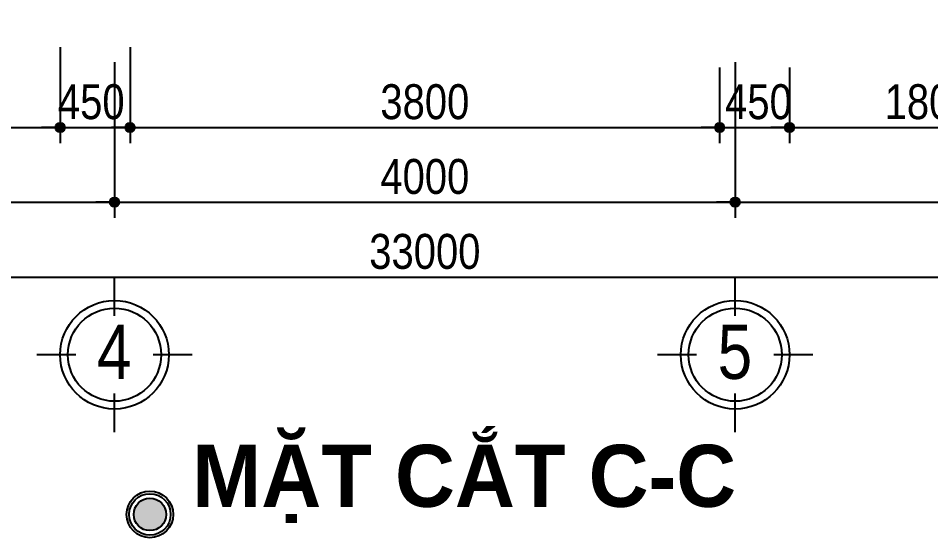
# Model space of a CAD drawing. Extents: x -1107188 to -523840, y 39692 to 514392.
# Drawn here: x -1069598 to -1063718, y 347220 to 350570 of the extents above; entities that cross this region are included whole.
import ezdxf
from ezdxf.enums import TextEntityAlignment as Align

# ---------------------------------------------------------------- set-up
doc = ezdxf.new("R2010")
doc.units = 0
doc.layers.get('DEFPOINTS').update_dxf_attribs({"linetype": 'CONTINUOUS'})
for name, color, linetype in [('DIM', 1, 'CONTINUOUS'), ('TAGS', 60, 'CONTINUOUS'), ('TEXT', 7, 'CONTINUOUS')]:
    doc.layers.add(name, color=color, linetype=linetype)
doc.styles.add('HEL-CONDENSE', font='')
doc.styles.add('SWISS-CONDENSE', font='')
doc.styles.add('VNI-HELVE-CONDENSEN', font='')
doc.styles.get('HEL-CONDENSE').set_extended_font_data('VNI-Helve-Condense')
doc.styles.get('SWISS-CONDENSE').set_extended_font_data('VNI-Swiss-Condense')
doc.styles.get('VNI-HELVE-CONDENSEN').set_extended_font_data('VNI-Helve-Condense')
doc.dimstyles.new('D100', dxfattribs={"dimtxt": 225, "dimasz": 1.2, "dimexe": 100, "dimexo": 0, "dimgap": 50, "dimtad": 1, "dimdec": 0, "dimzin": 13, "dimdsep": 46, "dimtxsty": 'HEL-CONDENSE', "dimblk": 'D50', "dimcen": 0, "dimclrd": 1, "dimclre": 1, "dimclrt": 7, "dimadec": 0, "dimazin": 0, "dimtfac": 1, "dimtdec": 0, "dimtmove": 0, "dimatfit": 3, "dimldrblk": 'D50', "dimfxl": 1, "dimtolj": 1, "dimtzin": 13, "dimarcsym": 0})

# ---------------------------------------------------------------- blocks, each defined once
blk = doc.blocks.new('D50')
at = {"layer": 'DIM'}
blk.add_hatch(color=256, dxfattribs=at).paths.add_polyline_path([(25, 0, 1), (-25, 0, 1)])
blk.add_line((25, 0), (100, 0), dxfattribs=at)
blk.add_circle((0, 0), 25, dxfattribs=at)
blk = doc.blocks.new('*D1075')
at = {"layer": 'DEFPOINTS', "color": 0, "transparency": 16777216}
for p in [(-1074478, 350287.3), (-1068978, 350287.3), (-1068978, 349383.3)]:
    blk.add_point(p, dxfattribs=at)
at = {"layer": 'DIM', "color": 1, "lineweight": -2, "transparency": 16777216}
for p, q in [((-1074478, 350287.3), (-1074478, 349283.3)), ((-1068978, 350287.3), (-1068978, 349283.3)), ((-1074476.8, 349383.3), (-1068979.2, 349383.3))]:
    blk.add_line(p, q, dxfattribs=at)
at = {"layer": 'DIM', "color": 1, "lineweight": -2, "transparency": 16777216, "xscale": 1.199999999999999, "yscale": 1.199999999999999, "zscale": 1.199999999999999, "rotation": 180}
blk.add_blockref('D50', (-1074478, 349383.3), dxfattribs=at)
at = {"layer": 'DIM', "color": 1, "lineweight": -2, "transparency": 16777216, "xscale": 1.199999999999999, "yscale": 1.199999999999999, "zscale": 1.199999999999999}
blk.add_blockref('D50', (-1068978, 349383.3), dxfattribs=at)
at = {"layer": 'DIM', "color": 7, "transparency": 16777216, "insert": (-1071728, 349548.2), "char_height": 225, "attachment_point": 5, "style": 'HEL-CONDENSE'}
blk.add_mtext('\\A1;5500', dxfattribs=at)
blk = doc.blocks.new('*D1076')
at = {"layer": 'DEFPOINTS', "color": 0, "transparency": 16777216}
for p in [(-1068978, 350287.3), (-1064978, 350287.3), (-1064978, 349383.3)]:
    blk.add_point(p, dxfattribs=at)
at = {"layer": 'DIM', "color": 1, "lineweight": -2, "transparency": 16777216}
for p, q in [((-1068978, 350287.3), (-1068978, 349283.3)), ((-1064978, 350287.3), (-1064978, 349283.3)), ((-1068976.8, 349383.3), (-1064979.2, 349383.3))]:
    blk.add_line(p, q, dxfattribs=at)
at = {"layer": 'DIM', "color": 1, "lineweight": -2, "transparency": 16777216, "xscale": 1.199999999999999, "yscale": 1.199999999999999, "zscale": 1.199999999999999, "rotation": 180}
blk.add_blockref('D50', (-1068978, 349383.3), dxfattribs=at)
at = {"layer": 'DIM', "color": 1, "lineweight": -2, "transparency": 16777216, "xscale": 1.199999999999999, "yscale": 1.199999999999999, "zscale": 1.199999999999999}
blk.add_blockref('D50', (-1064978, 349383.3), dxfattribs=at)
at = {"layer": 'DIM', "color": 7, "transparency": 16777216, "insert": (-1066978, 349548.2), "char_height": 225, "attachment_point": 5, "style": 'HEL-CONDENSE'}
blk.add_mtext('\\A1;4000', dxfattribs=at)
blk = doc.blocks.new('*D1077')
at = {"layer": 'DEFPOINTS', "color": 0, "transparency": 16777216}
for p in [(-1064978, 350287.3), (-1059478, 350287.3), (-1059478, 349383.3)]:
    blk.add_point(p, dxfattribs=at)
at = {"layer": 'DIM', "color": 1, "lineweight": -2, "transparency": 16777216}
for p, q in [((-1064978, 350287.3), (-1064978, 349283.3)), ((-1059478, 350287.3), (-1059478, 349283.3)), ((-1064976.8, 349383.3), (-1059479.2, 349383.3))]:
    blk.add_line(p, q, dxfattribs=at)
at = {"layer": 'DIM', "color": 1, "lineweight": -2, "transparency": 16777216, "xscale": 1.199999999999999, "yscale": 1.199999999999999, "zscale": 1.199999999999999, "rotation": 180}
blk.add_blockref('D50', (-1064978, 349383.3), dxfattribs=at)
at = {"layer": 'DIM', "color": 1, "lineweight": -2, "transparency": 16777216, "xscale": 1.199999999999999, "yscale": 1.199999999999999, "zscale": 1.199999999999999}
blk.add_blockref('D50', (-1059478, 349383.3), dxfattribs=at)
at = {"layer": 'DIM', "color": 7, "transparency": 16777216, "insert": (-1062228, 349548.2), "char_height": 225, "attachment_point": 5, "style": 'HEL-CONDENSE'}
blk.add_mtext('\\A1;5500', dxfattribs=at)
blk = doc.blocks.new('*D1080')
at = {"layer": 'DEFPOINTS', "color": 0, "transparency": 16777216}
for p in [(-1083478, 350287.3), (-1050478, 350287.3), (-1050478, 348899.9)]:
    blk.add_point(p, dxfattribs=at)
at = {"layer": 'DIM', "color": 1, "lineweight": -2, "transparency": 16777216}
for p, q in [((-1083478, 350287.3), (-1083478, 348799.9)), ((-1050478, 350287.3), (-1050478, 348799.9)), ((-1083476.8, 348899.9), (-1050479.2, 348899.9))]:
    blk.add_line(p, q, dxfattribs=at)
at = {"layer": 'DIM', "color": 1, "lineweight": -2, "transparency": 16777216, "xscale": 1.199999999999999, "yscale": 1.199999999999999, "zscale": 1.199999999999999, "rotation": 180}
blk.add_blockref('D50', (-1083478, 348899.9), dxfattribs=at)
at = {"layer": 'DIM', "color": 1, "lineweight": -2, "transparency": 16777216, "xscale": 1.199999999999999, "yscale": 1.199999999999999, "zscale": 1.199999999999999}
blk.add_blockref('D50', (-1050478, 348899.9), dxfattribs=at)
at = {"layer": 'DIM', "color": 7, "transparency": 16777216, "insert": (-1066978, 349064.8), "char_height": 225, "attachment_point": 5, "style": 'HEL-CONDENSE'}
blk.add_mtext('\\A1;33000', dxfattribs=at)
blk = doc.blocks.new('A$C206177D3')
at = {"layer": 'TAGS', "ltscale": 1000}
for p, q in [((-36.6, 240.1), (-36.6, 490.1)), ((-286.6, -9.9), (-536.6, -9.9)), ((463.4, -9.9), (213.4, -9.9)), ((-36.6, -509.9), (-36.6, -259.9))]:
    blk.add_line(p, q, dxfattribs=at)
blk.add_circle((-36.6, -9.9), 350, dxfattribs=at)
at = {"layer": 'TAGS', "color": 254, "ltscale": 1000}
blk.add_circle((-36.6, -9.9), 300, dxfattribs=at)
at = {"layer": 'TAGS', "ltscale": 1000, "style": 'VNI-HELVE-CONDENSEN'}
blk.add_attdef('A', text='', height=350, dxfattribs=at).set_placement((-38.3, -165.6), align=Align.CENTER)
blk = doc.blocks.new('*D1266')
at = {"layer": 'DEFPOINTS', "color": 0, "linetype": 'Continuous', "transparency": 16777216}
for p in [(-1071128, 350383.6), (-1069328, 350383.6), (-1069328, 349865.3)]:
    blk.add_point(p, dxfattribs=at)
at = {"layer": 'DIM', "color": 1, "linetype": 'Continuous', "lineweight": -2, "transparency": 16777216}
for p, q in [((-1071128, 350383.6), (-1071128, 349765.3)), ((-1069328, 350383.6), (-1069328, 349765.3)), ((-1071126.8, 349865.3), (-1069329.2, 349865.3))]:
    blk.add_line(p, q, dxfattribs=at)
at = {"layer": 'DIM', "color": 1, "linetype": 'Continuous', "lineweight": -2, "transparency": 16777216, "xscale": 1.199999999999999, "yscale": 1.199999999999999, "zscale": 1.199999999999999, "rotation": 180}
blk.add_blockref('D50', (-1071128, 349865.3), dxfattribs=at)
at = {"layer": 'DIM', "color": 1, "linetype": 'Continuous', "lineweight": -2, "transparency": 16777216, "xscale": 1.199999999999999, "yscale": 1.199999999999999, "zscale": 1.199999999999999}
blk.add_blockref('D50', (-1069328, 349865.3), dxfattribs=at)
at = {"layer": 'DIM', "color": 7, "linetype": 'Continuous', "transparency": 16777216, "insert": (-1070228, 350030.2), "char_height": 225, "attachment_point": 5, "style": 'HEL-CONDENSE'}
blk.add_mtext('\\A1;1800', dxfattribs=at)
blk = doc.blocks.new('*D1267')
at = {"layer": 'DEFPOINTS', "color": 0, "linetype": 'Continuous', "transparency": 16777216}
for p in [(-1069328, 350383.6), (-1068878, 350383.6), (-1068878, 349865.3)]:
    blk.add_point(p, dxfattribs=at)
at = {"layer": 'DIM', "color": 1, "linetype": 'Continuous', "lineweight": -2, "transparency": 16777216}
for p, q in [((-1069328, 350383.6), (-1069328, 349765.3)), ((-1068878, 350383.6), (-1068878, 349765.3)), ((-1069326.8, 349865.3), (-1068879.2, 349865.3))]:
    blk.add_line(p, q, dxfattribs=at)
at = {"layer": 'DIM', "color": 1, "linetype": 'Continuous', "lineweight": -2, "transparency": 16777216, "xscale": 1.199999999999999, "yscale": 1.199999999999999, "zscale": 1.199999999999999, "rotation": 180}
blk.add_blockref('D50', (-1069328, 349865.3), dxfattribs=at)
at = {"layer": 'DIM', "color": 1, "linetype": 'Continuous', "lineweight": -2, "transparency": 16777216, "xscale": 1.199999999999999, "yscale": 1.199999999999999, "zscale": 1.199999999999999}
blk.add_blockref('D50', (-1068878, 349865.3), dxfattribs=at)
at = {"layer": 'DIM', "color": 7, "linetype": 'Continuous', "transparency": 16777216, "insert": (-1069128, 350030.2), "char_height": 225, "attachment_point": 5, "style": 'HEL-CONDENSE'}
blk.add_mtext('\\A1;450', dxfattribs=at)
blk = doc.blocks.new('*D1268')
at = {"layer": 'DEFPOINTS', "color": 0, "linetype": 'Continuous', "transparency": 16777216}
for p in [(-1068878, 350383.6), (-1065078, 350251.3), (-1065078, 349865.3)]:
    blk.add_point(p, dxfattribs=at)
at = {"layer": 'DIM', "color": 1, "linetype": 'Continuous', "lineweight": -2, "transparency": 16777216}
for p, q in [((-1068878, 350383.6), (-1068878, 349765.3)), ((-1065078, 350251.3), (-1065078, 349765.3)), ((-1068876.8, 349865.3), (-1065079.2, 349865.3))]:
    blk.add_line(p, q, dxfattribs=at)
at = {"layer": 'DIM', "color": 1, "linetype": 'Continuous', "lineweight": -2, "transparency": 16777216, "xscale": 1.199999999999999, "yscale": 1.199999999999999, "zscale": 1.199999999999999, "rotation": 180}
blk.add_blockref('D50', (-1068878, 349865.3), dxfattribs=at)
at = {"layer": 'DIM', "color": 1, "linetype": 'Continuous', "lineweight": -2, "transparency": 16777216, "xscale": 1.199999999999999, "yscale": 1.199999999999999, "zscale": 1.199999999999999}
blk.add_blockref('D50', (-1065078, 349865.3), dxfattribs=at)
at = {"layer": 'DIM', "color": 7, "linetype": 'Continuous', "transparency": 16777216, "insert": (-1066978, 350030.2), "char_height": 225, "attachment_point": 5, "style": 'HEL-CONDENSE'}
blk.add_mtext('\\A1;3800', dxfattribs=at)
blk = doc.blocks.new('*D1269')
at = {"layer": 'DEFPOINTS', "color": 0, "linetype": 'Continuous', "transparency": 16777216}
for p in [(-1065078, 350251.3), (-1064628, 350251.3), (-1064628, 349865.3)]:
    blk.add_point(p, dxfattribs=at)
at = {"layer": 'DIM', "color": 1, "linetype": 'Continuous', "lineweight": -2, "transparency": 16777216}
for p, q in [((-1065078, 350251.3), (-1065078, 349765.3)), ((-1064628, 350251.3), (-1064628, 349765.3)), ((-1065076.8, 349865.3), (-1064629.2, 349865.3))]:
    blk.add_line(p, q, dxfattribs=at)
at = {"layer": 'DIM', "color": 1, "linetype": 'Continuous', "lineweight": -2, "transparency": 16777216, "xscale": 1.199999999999999, "yscale": 1.199999999999999, "zscale": 1.199999999999999, "rotation": 180}
blk.add_blockref('D50', (-1065078, 349865.3), dxfattribs=at)
at = {"layer": 'DIM', "color": 1, "linetype": 'Continuous', "lineweight": -2, "transparency": 16777216, "xscale": 1.199999999999999, "yscale": 1.199999999999999, "zscale": 1.199999999999999}
blk.add_blockref('D50', (-1064628, 349865.3), dxfattribs=at)
at = {"layer": 'DIM', "color": 7, "linetype": 'Continuous', "transparency": 16777216, "insert": (-1064828, 350030.2), "char_height": 225, "attachment_point": 5, "style": 'HEL-CONDENSE'}
blk.add_mtext('\\A1;450', dxfattribs=at)
blk = doc.blocks.new('*D1270')
at = {"layer": 'DEFPOINTS', "color": 0, "linetype": 'Continuous', "transparency": 16777216}
for p in [(-1062828, 350737.3), (-1064628, 350251.3), (-1062828, 349865.3)]:
    blk.add_point(p, dxfattribs=at)
at = {"layer": 'DIM', "color": 1, "linetype": 'Continuous', "lineweight": -2, "transparency": 16777216}
for p, q in [((-1062828, 350737.3), (-1062828, 349765.3)), ((-1064628, 350251.3), (-1064628, 349765.3)), ((-1064626.8, 349865.3), (-1062829.2, 349865.3))]:
    blk.add_line(p, q, dxfattribs=at)
at = {"layer": 'DIM', "color": 1, "linetype": 'Continuous', "lineweight": -2, "transparency": 16777216, "xscale": 1.199999999999999, "yscale": 1.199999999999999, "zscale": 1.199999999999999, "rotation": 180}
blk.add_blockref('D50', (-1064628, 349865.3), dxfattribs=at)
at = {"layer": 'DIM', "color": 1, "linetype": 'Continuous', "lineweight": -2, "transparency": 16777216, "xscale": 1.199999999999999, "yscale": 1.199999999999999, "zscale": 1.199999999999999}
blk.add_blockref('D50', (-1062828, 349865.3), dxfattribs=at)
at = {"layer": 'DIM', "color": 7, "linetype": 'Continuous', "transparency": 16777216, "insert": (-1063728, 350030.2), "char_height": 225, "attachment_point": 5, "style": 'HEL-CONDENSE'}
blk.add_mtext('\\A1;1800', dxfattribs=at)

msp = doc.modelspace()

# ---------------------------------------------------------------- hatches: boundary and pattern name
at = {"layer": 'DIM', "linetype": 'ByBlock'}
msp.add_hatch(color=1, dxfattribs=at).paths.add_polyline_path([(-1068645.423, 347370.111, 1), (-1068854.463, 347370.111, 1)])

# ---------------------------------------------------------------- linework, layer by layer
at = {"layer": 'TEXT', "color": 7, "linetype": 'ByBlock'}
for radius in [150.491, 133.77, 104.52]:
    msp.add_circle((-1068749.943, 347370.111), radius, dxfattribs=at)

# ---------------------------------------------------------------- block references
at = {"layer": 'TAGS', "ltscale": 1000}
ref = msp.add_blockref('A$C206177D3', (-1068941.426, 348409.787), dxfattribs=at)
ref.add_attrib('A', '4', dxfattribs={"color": 7, "ltscale": 1000, "height": 350, "style": 'VNI-HELVE-CONDENSEN'}).set_placement((-1068979.731, 348244.149), align=Align.CENTER)
ref = msp.add_blockref('A$C206177D3', (-1064941.426, 348409.787), dxfattribs=at)
ref.add_attrib('A', '5', dxfattribs={"color": 7, "ltscale": 1000, "height": 350, "style": 'VNI-HELVE-CONDENSEN'}).set_placement((-1064979.731, 348244.149), align=Align.CENTER)

# ---------------------------------------------------------------- texts
at = {"layer": 'TEXT', "color": 7, "insert": (-1068477.513, 347818.943), "char_height": 400, "attachment_point": 1, "style": 'SWISS-CONDENSE'}
msp.add_mtext('{\\fVNI-Avo|b1|i0|c0|p2;MAËT CAÉT C-C}', dxfattribs=at)

# ---------------------------------------------------------------- dimensions: what is measured, and where the dimension line sits
at = {"layer": 'DIM', "linetype": 'Continuous'}
for base, p1, p2, picture, middle in [((-1062828.048, 349865.349), (-1064628.048, 350251.301), (-1062828.048, 350737.253), '*D1270', (-1063728.048, 350030.249)), ((-1069328.048, 349865.349), (-1071128.048, 350383.557), (-1069328.048, 350383.557), '*D1266', (-1070228.048, 350030.249)), ((-1065078.048, 349865.349), (-1068878.048, 350383.557), (-1065078.048, 350251.301), '*D1268', (-1066978.048, 350030.249))]:
    dim = msp.add_linear_dim(base=base, p1=p1, p2=p2, dimstyle='D100', override={"dimtmove": 1}, dxfattribs=at)
    dim.commit()
    dim.dimension.update_dxf_attribs({"geometry": picture, "text_midpoint": middle})
for base, p1, p2, picture, middle in [((-1068878.048, 349865.349), (-1069328.048, 350383.557), (-1068878.048, 350383.557), '*D1267', (-1069128.048, 349865.349)), ((-1064628.048, 349865.349), (-1065078.048, 350251.301), (-1064628.048, 350251.301), '*D1269', (-1064828.048, 349865.349))]:
    dim = msp.add_linear_dim(base=base, p1=p1, p2=p2, dimstyle='D100', override={"dimtmove": 1}, dxfattribs=at)
    dim.commit()
    dim.dimension.update_dxf_attribs({"geometry": picture, "text_midpoint": middle, "dimtype": 160})
at = {"layer": 'DIM'}
dim = msp.add_aligned_dim(p1=(-1083478.048, 350287.253), p2=(-1050478.048, 350287.253), distance=-1387.32, dimstyle='D100', dxfattribs=at)
dim.commit()
dim.dimension.update_dxf_attribs({"geometry": '*D1080', "text_midpoint": (-1066978.048, 349064.833)})
for base, p1, p2, picture, middle in [((-1068978.048, 349383.292), (-1074478.048, 350287.253), (-1068978.048, 350287.253), '*D1075', (-1071728.048, 349548.192)), ((-1064978.048, 349383.292), (-1068978.048, 350287.253), (-1064978.048, 350287.253), '*D1076', (-1066978.048, 349548.192)), ((-1059478.048, 349383.292), (-1064978.048, 350287.253), (-1059478.048, 350287.253), '*D1077', (-1062228.048, 349548.192))]:
    dim = msp.add_linear_dim(base=base, p1=p1, p2=p2, angle=180, dimstyle='D100', override={"dimtmove": 1}, dxfattribs=at)
    dim.commit()
    dim.dimension.update_dxf_attribs({"geometry": picture, "text_midpoint": middle})

doc.saveas('drawing.dxf')
